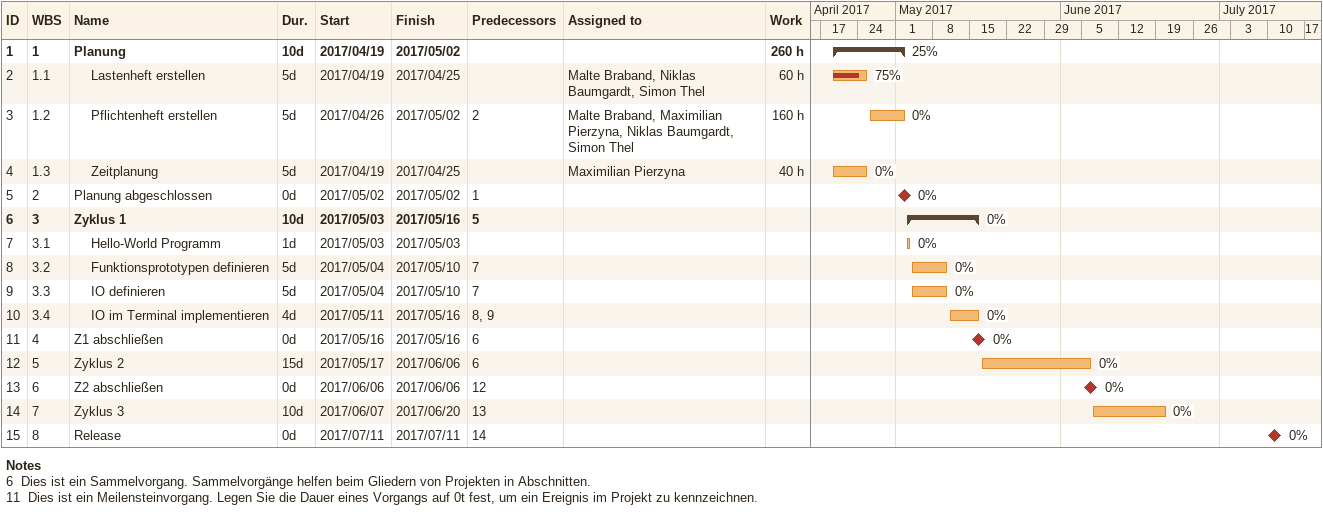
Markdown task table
| ID | WBS | Task | Duration | Start | Finish | Predecessors | Resources | % complete | Work (h) |
|---|---|---|---|---|---|---|---|---|---|
| 1 | 1 | **Planung** | 10d | 2017-04-19 | 2017-05-02 |  |  | 25 | 260 |
| 2 | 1.1 | Lastenheft erstellen | 5d | 2017-04-19 | 2017-04-25 |  | Malte Braband, Niklas Baumgardt, Simon Thel | 75 | 60 |
| 3 | 1.2 | Pflichtenheft erstellen | 5d | 2017-04-26 | 2017-05-02 | 2 | Malte Braband, Maximilian Pierzyna, Niklas Baumgardt, Simon Thel | 0 | 160 |
| 4 | 1.3 | Zeitplanung | 5d | 2017-04-19 | 2017-04-25 |  | Maximilian Pierzyna | 0 | 40 |
| 5 | 2 | Planung abgeschlossen | 0d | 2017-05-02 | 2017-05-02 | 1 |  | 0 |  |
| 6 | 3 | **Zyklus 1** | 10d | 2017-05-03 | 2017-05-16 | 5 |  | 0 |  |
| 7 | 3.1 | Hello-World Programm | 1d | 2017-05-03 | 2017-05-03 |  |  | 0 |  |
| 8 | 3.2 | Funktionsprototypen definieren | 5d | 2017-05-04 | 2017-05-10 | 7 |  | 0 |  |
| 9 | 3.3 | IO definieren | 5d | 2017-05-04 | 2017-05-10 | 7 |  | 0 |  |
| 10 | 3.4 | IO im Terminal implementieren | 4d | 2017-05-11 | 2017-05-16 | 8, 9 |  | 0 |  |
| 11 | 4 | Z1 abschließen | 0d | 2017-05-16 | 2017-05-16 | 6 |  | 0 |  |
| 12 | 5 | Zyklus 2 | 15d | 2017-05-17 | 2017-06-06 | 6 |  | 0 |  |
| 13 | 6 | Z2 abschließen | 0d | 2017-06-06 | 2017-06-06 | 12 |  | 0 |  |
| 14 | 7 | Zyklus 3 | 10d | 2017-06-07 | 2017-06-20 | 13 |  | 0 |  |
| 15 | 8 | Release | 0d | 2017-07-11 | 2017-07-11 | 14 |  | 0 |  |

Notes
- 6: Dies ist ein Sammelvorgang. Sammelvorgänge helfen beim Gliedern von Projekten in Abschnitten.
- 11: Dies ist ein Meilensteinvorgang. Legen Sie die Dauer eines Vorgangs auf 0t fest, um ein Ereignis im Projekt zu kennzeichnen.
